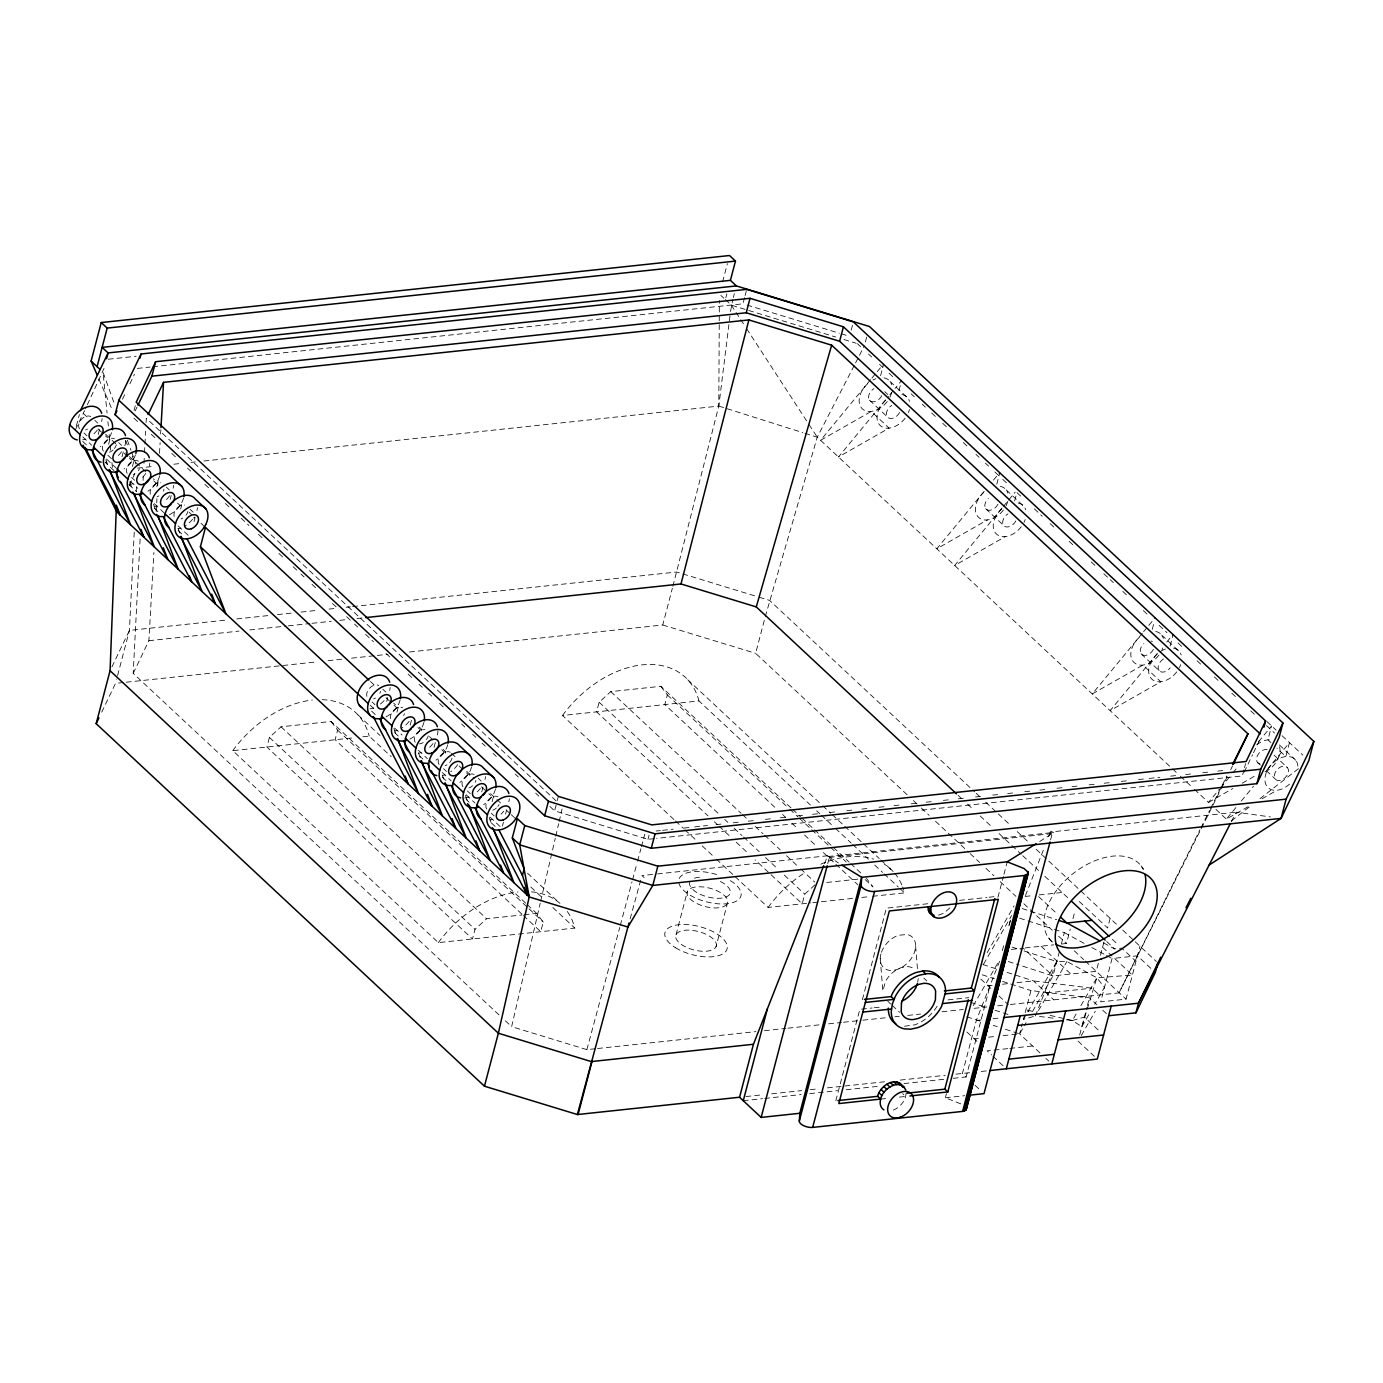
<?xml version="1.0" encoding="UTF-8"?>
<svg xmlns="http://www.w3.org/2000/svg" width="1383" height="1383" viewBox="0 0 1383 1383"><rect width="100%" height="100%" fill="white"/><g stroke="black" fill="none" stroke-linecap="round" stroke-linejoin="round"><path stroke-width="0.75" stroke-dasharray="5 3.75" d="M672.881 586.288L718.797 406.083L719.367 300.509M134.237 532.161L129.432 630.389L116.604 679.278M136.225 491.605L136.537 485.191M499.004 1014.897L133.2 673.383L140.132 538.333M143.106 480.454L143.313 476.167M143.97 463.305L144.42 454.73M144.523 452.587L144.852 446.156M144.973 444.012L145.63 431.15M146.062 422.576L146.287 418.288L556.243 801.016M133.2 673.383L148.88 640.709L153.893 552.439M156.21 511.537L156.953 498.623M157.679 485.692L158.163 477.083M159.512 453.399L160.117 442.629M160.601 434.02L160.86 429.715M203.889 461.023L718.797 406.083L730.276 313.578M730.535 311.486L732.834 299.402M906.142 1093.037L905.675 1096.425A15.351 10.494 -47 0 1 889.684 1110.998M917.759 981.705L918.243 978.628M595.451 1048.729L586.893 1049.645L511.624 1026.67L540.234 903.185M540.718 901.094L555.274 838.305M555.759 836.214L558.663 823.646M559.147 821.554L562.068 809.003M1002.347 950.64L1003.972 944.451M76.324 426.085L79.367 414.537M104.053 368.345L85.487 408.763M98.176 434.504L99.697 428.73L97.242 430.148A19.535 13.346 -47 0 1 91.174 436.025M108.6 444.237L110.121 438.463L108.462 438.636L105.488 435.852M134.03 410.492L136.191 402.246M122.015 456.753L123.536 450.979L127.997 455.145M132.44 466.486L133.961 460.712L132.301 460.885L129.31 458.119M156.78 486.816L157.8 482.978L153.323 478.795M170.195 499.332L171.198 495.494M180.62 509.082L181.64 505.227L178.649 502.444M194.035 521.598L195.038 517.743L189.091 512.177M525.661 903.151L331.056 721.459L281.026 726.801L269.408 737.398L266.884 747.027L472.485 938.971L475.009 929.341L486.626 918.744L522.065 914.958M331.056 721.459L337.625 730.12L335.101 739.749L521.858 914.111M386.739 701.509L387.741 697.654L385.304 699.089A19.535 13.346 -47 0 1 377.853 705.866M396.921 712.21L398.183 707.387L393.706 703.221M410.215 725.124L411.581 719.903L409.921 720.076M421.694 730.846L422.005 729.636L417.545 725.47M434.055 747.373L435.42 742.152L433.761 742.343M445.533 753.095L445.845 751.903L442.871 749.119M469.373 775.362L469.684 774.152L468.024 774.324L465.051 771.541M481.733 791.889L483.099 786.668L480.644 788.103A19.535 13.346 -47 0 1 477.204 791.854M492.158 801.621L493.524 796.401L491.864 796.591L488.891 793.807M502.409 826.17L503.464 822.159M505.573 814.138L506.61 810.127M654.418 838.634L647.987 839.325L554.6 810.836L556.761 802.589M557.297 800.515L558.386 796.383M791.059 807.897L660.797 686.296L610.767 691.621L599.133 702.218L596.609 711.865L708.044 815.884M527.234 904.62L536.656 913.402L543.225 922.063L540.701 931.693L523.431 915.581M722.6 281.89L727.389 263.634M725.868 297.691L726.888 293.836M733.353 297.466L734.356 293.611M744.573 297.622L742.948 303.811L152.303 366.806M745.126 295.547L746.734 289.358M409.524 651.998L662.734 624.995L672.345 588.328M660.797 686.296L667.367 694.957L664.825 704.587L776.261 808.606M647.987 839.325L649.059 835.194M676.01 934.752L687.386 891.413M907.11 794.741L755.637 653.329L764.73 618.702M765.266 616.662L817.249 437.184L854.573 364.818M851.185 330.139L853.363 321.893M865.412 341.929L867.435 334.219M716.066 946.646A20.935 9.474 14.7 0 0 689.339 930.137A20.935 9.474 14.7 0 0 682.701 945.315A20.935 9.474 14.7 0 0 716.066 946.646L727.423 903.306A20.935 9.474 14.7 0 0 700.697 886.797A20.935 9.474 14.7 0 0 694.076 901.975A20.935 9.474 14.7 0 0 727.423 903.306M880.591 375.727L883.72 363.815L877.168 371.75M898.985 390.438L901.595 380.498L895.043 388.433M814.898 884.895L804.733 894.179L802.209 903.808L755.118 859.846M827.726 863.632L829.368 857.391L827.622 855.766L654.729 874.212M996.797 484.223L999.926 472.294L993.374 480.229M835.833 1100.782L859.846 1009.296L872.172 1007.982M862.37 999.667L886.365 908.182L928.2 903.704M1014.673 500.905L1016.764 492.97M960.753 1103.859L945.35 1097.756L946.439 1093.59M997.938 897.308L1003.418 876.442M1003.954 874.35L1007.239 861.816M999.598 961.271L976.294 1020.498L962.412 1073.467L966.129 1076.942L990.211 985.145M1008.829 925.884L1010.454 919.695M1009.279 924.899L1011.474 916.549M1050.579 839.861L1052.221 833.621L1050.475 831.996L1047.346 839.948M1039.981 1052.878L1019.617 1033.879L1022.314 1023.558M1033.395 1016.522L1023.403 1019.427L1030.975 990.539L1089.424 997.8L1096.823 1004.698M1032.531 1011.457L1052.982 975.949L1059.292 951.867M1061.314 944.174L1064.34 932.609L1054.192 929.341M1062.23 943.967L1066.466 943.517L1070.252 929.065M1072.949 918.761L1075.127 910.498M1152.264 629.369L1154.356 621.416M1170.139 646.051L1173.268 634.14L1165.42 643.665M1098.361 963.311L1096.252 971.333L1052.982 975.949L1016.419 964.141M1100.47 955.29L1104.083 941.477M1110.151 918.364L1107.627 927.993L1077.824 900.177M1079.691 1034.933L1086.9 1007.429M1087.401 1005.493L1089.424 997.8M1150.829 968.342L1137.414 955.809L1112.053 958.523L1100.678 1001.862L1126.056 999.148L1139.955 946.179M1243.974 769.743L1242.349 775.932L656.562 838.409M1244.51 767.669L1245.599 763.554M586.893 1049.645L619.74 927.44M620.293 925.365L631.996 881.87M632.55 879.813L636.993 863.234M637.563 861.16L640.899 848.747M641.453 846.673L644.789 834.243M630.147 918.831L640.813 879.692M1050.164 1015.399L1072.395 1020.533L1081.852 1026.687L1096.857 977.781L1132.366 975.084L1113.557 957.503M1035.383 1015.952L1056.768 961.513L1066.915 961.513L1096.857 977.781L1104.464 987.41L1094.766 1004.248M824.493 863.718L827.622 855.766L838.357 862.94M1025.425 895.648L1044.217 847.9M129.31 485.243L134.687 473.816M75.322 429.94L84.553 410.699M122.465 399.255L125.248 393.481M129.864 383.834L134.497 374.205M135.188 410.907L137.038 407.034M111.919 666.883L129.432 630.389L225.999 620.085M101.702 712.159L115.532 683.358L124.124 682.441M1010.368 1004.473L1119.02 992.873L1199.96 829.731M1230.68 769.726L1232.495 765.957M1244.199 772.06L1252.549 754.703M1253.465 752.767L1260.881 737.329M1200.911 827.812L1209.555 810.542M1210.505 808.623L1226.825 776.001M1119.02 992.873L1220.1 790.886M1221.051 788.967L1227.793 775.5M1231.337 821.623L1236.177 812.184L1270.389 816.938M855.558 362.916L858.497 357.194M859.483 355.293L864.392 345.767M1066.224 1019.772L1072.395 1020.533L1076.648 1013.099M1080.901 1005.666L1096.857 977.781M987.168 952.645L1014.067 905.934M983.555 964.158L1011.543 915.563M973.269 1005.614L999.114 960.77M1023.403 1019.427L1056.768 961.513L1020.205 949.706M1003.073 1035.642L1019.617 1033.879L1026.065 1022.659M1081.852 1026.687L1090.461 1011.716M1081.299 1035.521L1095.284 1011.215M1038.529 1010.506L1066.915 961.513M145.699 473.418L144.921 474.663A19.535 13.346 -47 0 1 141.481 478.432M169.539 495.667L168.761 496.912A19.535 13.346 -47 0 1 165.303 500.681M457.6 764.592L456.805 765.854A19.535 13.346 -47 0 1 450.737 771.731M870.616 379.668L820.586 440.295L871.221 411.425L889.096 428.108L838.461 456.995L888.491 396.368M871.93 378.095L875.854 373.324M889.805 394.777L893.729 390.023M984.212 491.345L936.792 548.792L987.427 519.904M1002.087 508.028L954.668 565.491L1005.303 536.604M1003.401 506.437L1007.325 501.683M1008.639 500.093L1015.174 492.158M1142.306 633.31L1092.259 693.938L1142.911 665.05L1160.786 681.75L1110.134 710.637L1157.554 653.174M1143.603 631.72L1147.544 626.966M1148.841 625.375L1155.393 617.44M1194.428 789.313L1208.465 802.434L1219.339 789.261M1220.705 787.619L1231.579 774.445M1232.927 772.786L1238.373 766.199M1258.513 741.807L1271.599 725.937L1267.952 739.836L1270.925 742.619M1235.866 807.603L1226.341 819.116L1250.733 805.217M1241.294 801.016L1253.534 786.184M1267.122 769.726L1289.475 742.636L1285.827 756.536L1276.889 748.186M949.81 907.836L943.949 913.178L937.242 915.615M1231.371 820.932L1251.563 805.2M1259.982 798.648L1298.706 768.516M1039.636 841.521L1054.174 832.393L1050.475 831.996L1236.177 812.184M1208.465 802.434L1232.858 788.517M1242.228 783.176L1257.233 774.618M1261.987 798.804L1276.993 790.246M1072.395 1020.533L1084.376 1017.058L1100.643 1032.237M108.272 359.234L136.156 356.261M137.28 368.414L150.159 367.048M137.384 468.111L154.55 466.278M173.86 464.221L182.435 463.305M191.027 462.389L195.314 461.939M157.8 482.978L156.141 483.151L153.15 480.368M181.64 505.227L179.98 505.4L176.989 502.617M193.378 517.916L195.038 517.743M236.718 618.944L268.907 615.504M277.499 614.605L292.522 612.997M301.096 612.081L318.263 610.249M328.998 609.108L337.573 608.192M346.165 607.275L350.452 606.809M352.596 606.584L676.615 572.026L680.747 573.288M148.88 640.709L239 631.097M249.735 629.957L286.212 626.067M288.356 625.842L309.809 623.543M311.953 623.318L331.263 621.261M339.855 620.345L348.43 619.428M357.004 618.512L363.452 617.821M126.268 682.217L317.243 661.835M327.978 660.694L343.001 659.086M351.576 658.17L375.191 655.663M377.334 655.438L388.053 654.28M398.183 707.387L396.506 707.56L393.533 704.777M422.005 729.636L420.346 729.826L417.372 727.043M567.307 911.483A94.891 64.828 -47 0 1 574.809 928.062L438.359 942.618L232.776 750.675L352.164 737.934M362.813 736.793L369.209 736.119L391.182 756.622M673.936 819.531L562.501 715.495L698.951 700.939L810.369 804.975M445.845 751.903L444.185 752.075L441.212 749.292M656.078 831.027L660.365 830.561M662.509 830.336L673.227 829.195M683.945 828.054L692.52 827.138M694.664 826.913L707.526 825.53M716.1 824.631L724.675 823.715M733.249 822.799L739.68 822.107M748.272 821.191L756.847 820.275M765.421 819.358L771.852 818.684M780.427 817.768L789.001 816.852M797.576 815.935L804.007 815.244M812.582 814.328L821.156 813.411M829.748 812.495L838.323 811.579M846.897 810.68L853.328 809.989M861.903 809.072L870.477 808.156M879.052 807.24L885.483 806.548M894.058 805.632L902.632 804.733M911.207 803.817L917.655 803.125M926.23 802.209L934.804 801.293M943.379 800.377L949.81 799.685M958.384 798.786L966.959 797.87M975.534 796.954L981.965 796.262M992.683 795.121L999.114 794.43M1007.706 793.514L1016.28 792.597M1024.855 791.681L1031.286 791.007M1039.86 790.091L1048.435 789.174M1057.01 788.258L1063.441 787.567M1072.015 786.65L1080.59 785.734M1089.164 784.835L1095.613 784.144M1104.187 783.227L1112.762 782.311M1121.336 781.395L1129.911 780.479M1138.486 779.563L1147.06 778.646M1149.204 778.422L1159.922 777.281M1170.64 776.14L1177.071 775.448M1185.663 774.532L1194.238 773.616M1202.812 772.699L1209.243 772.025M1217.818 771.109L1226.393 770.193M652.603 874.436L641.919 875.577L646.587 879.795M827.968 856.526L1054.174 832.393M829.368 857.391L1052.221 833.621M524.14 914.733L536.656 913.402M826.775 882.458L858.048 879.121M735.134 876.666L768.101 907.438L810.732 902.892M812.876 902.667L819.272 901.975M821.398 901.751L853.38 898.345M861.903 897.429L870.426 896.53M872.569 896.288L904.534 892.882A94.891 64.828 -47 0 0 902.65 886.918M959.543 900.368L986.926 897.446M989.035 897.221L995.362 896.547M1025.149 896.443L1033.101 895.596M1039.169 894.939L1062.161 892.484M1011.25 949.412L1023.178 948.133L1052.982 975.949M1025.166 947.925L1053.777 944.866M1103.565 942.912L1114.577 948.894L1121.751 948.133L1134.7 960.217M988.032 985.768L992.164 985.318M1002.502 984.212L1008.708 983.555M1016.972 982.673L1033.516 980.91L1091.948 988.171L1099.26 994.982M874.229 1007.758L882.44 1006.876M948.046 999.874L968.843 997.662M1046.482 993.011L1091.948 988.171M597.594 1048.504L755.879 1031.614M764.436 1030.698L785.838 1028.416M787.964 1028.191L820.05 1024.768M828.607 1023.852L841.452 1022.486M843.595 1022.262L860.71 1020.429M862.836 1020.205L886.365 1017.698M894.922 1016.782L899.209 1016.332M907.767 1015.416L920.594 1014.05M941.996 1011.768L963.381 1009.486M974.081 1008.345L986.909 1006.962M997.61 1005.821L1004.023 1005.147M976.294 1020.498L984.661 1019.599M993.029 1018.718L1001.396 1017.819M974.133 1038.737L978.265 1038.287M988.603 1037.181L994.809 1036.524M1007.775 1048.625L987.099 1050.838L991.542 1054.97M1009.832 1048.4L1032.582 1045.98M745.973 1096.546L763.122 1094.731M771.697 1093.815L801.691 1090.617M810.265 1089.7L818.84 1088.784M827.414 1087.868L885.258 1081.696M900.264 1080.088L945.263 1075.3M955.981 1074.159L970.762 1072.568M981.221 1071.462L987.497 1070.788M743.276 1100.712L762.569 1098.655M764.695 1098.43L801.137 1094.541M809.695 1093.625L837.562 1090.651M846.137 1089.735L880.418 1086.087M903.981 1083.563L944.693 1079.224M953.267 1078.308L966.129 1076.942M880.66 1099.087L888.992 1098.206M899.417 1097.099L905.675 1096.425L902.684 1093.642M945.35 1097.756L964.677 1095.699M904.517 1026.238L914.751 1024.855A32.103 21.921 -47 0 0 938.59 1003.609M1039.497 1016.453L1053.881 1018.251M1031.995 1011.198L1025.927 1009.797L1029.073 1011.855M747.045 305.055L839.325 333.217M841.365 333.839L849.577 336.346M725.366 299.61L731.33 305.176L835.73 337.037M843.924 339.526L856.215 343.278M682.822 573.91L757.141 596.592M759.215 597.214L769.536 600.378L974.652 791.854M662.734 624.995L755.637 653.329M718.797 406.083L802.883 432.654M804.941 433.294L817.249 437.184L1171.003 767.461M1022.193 908.562L1028.295 910.533M1030.318 911.19L1056.716 919.712M1019.669 918.191L1052.169 928.685M1012.097 947.078L1018.182 949.049M1008.311 961.513L1014.396 963.484M982.743 964.521L996.953 969.103M1007.101 972.387L1033.516 980.91L1053.777 999.84M982.241 974.808L994.429 978.732M1002.554 981.36L1008.639 983.33M1010.679 983.987L1030.975 990.539M970.607 1002.381L986.84 1007.637M994.965 1010.247L1009.192 1014.845M966.821 1016.816L981.031 1021.415M993.219 1025.356L997.281 1026.653M1005.406 1029.28L1019.617 1033.879M1064.34 932.609L1084.531 943.569M1091.861 947.562L1104.706 954.529M1106.538 955.532L1112.053 958.523M1266.914 721.563L1276.077 730.103M1282.024 735.67L1302.855 755.118M857.46 343.71L860.624 346.666M868.524 354.031L871.688 356.987M879.571 364.351L882.734 367.308M889.044 373.203L893.798 377.628M911.172 393.844L914.319 396.8M922.219 404.164L925.383 407.121M931.693 413.016L936.429 417.441M942.757 423.336L947.493 427.762M963.277 442.508L968.014 446.916M975.914 454.298L979.078 457.254M985.388 463.149L988.551 466.088M994.878 471.983L1001.188 477.896M1002.761 479.365L1007.498 483.791M1016.989 492.642L1021.726 497.05M1034.363 508.858L1042.246 516.222M1050.146 523.604L1054.883 528.029M1069.094 541.289L1075.421 547.184M1091.204 561.93L1095.958 566.356M1103.841 573.738L1113.315 582.571M1122.806 591.423L1129.116 597.318M1143.326 610.595L1149.653 616.49M1159.127 625.341L1167.027 632.705M1178.074 643.026L1182.811 647.451M1197.021 660.728L1203.348 666.623M1214.395 676.944L1220.722 682.839M1231.769 693.16L1236.506 697.585M1250.733 710.862L1255.47 715.288M1266.517 725.608L1274.417 732.973M890.03 381.449L907.905 398.131M1006.236 489.945L1024.111 506.627M1161.703 635.091L1179.578 651.773M1279.396 744.97L1295.785 760.27M884.792 391.735L887.765 394.501M1274.158 755.239L1287.573 767.772A8.367 5.722 -47 0 1 1281.35 780.168A8.367 5.722 -47 0 1 1275.316 772.215A8.367 5.722 -47 0 1 1287.573 767.772M869.475 400.188L887.367 416.871M985.681 508.685L1003.574 525.367M1141.165 653.831L1159.04 670.513A8.367 5.722 -47 0 0 1170.156 667.868M1257.372 762.31L1260.345 765.093M1266.309 770.659L1275.247 779.009M720.889 295.443L723.879 298.227M1172.577 768.913L1178.817 774.739M1180.373 776.209L1192.855 787.861M1215.916 809.383L1228.571 821.191M976.225 793.341L979.371 796.28M985.681 802.175L996.728 812.478M998.319 813.947L1010.938 825.737M1017.248 831.632L1028.295 841.936M1036.178 849.3L1047.225 859.621M1048.798 861.09L1116.427 924.224M1122.702 930.085L1133.68 940.336M1135.236 941.788L1156.344 961.479M958.108 795.346L961.254 798.285M967.564 804.163L973.874 810.058M980.167 815.953L992.787 827.726M999.096 833.603L1021.173 854.227M1022.746 855.697L1038.512 870.408M1044.822 876.303L1068.437 898.345M1112.347 939.351L1118.622 945.194M1106.728 941.581L1114.577 948.894M1102.579 947.251L1111.984 956.051M1038.65 896.633L1057.459 914.198M913.42 800.636L919.73 806.531M921.303 808L929.186 815.365M935.513 821.26L968.636 852.187M970.209 853.657L979.683 862.508M985.993 868.386L993.876 875.75M1000.186 881.645L1015.969 896.374M1023.852 903.739L1052.256 930.258M1058.565 936.153L1066.466 943.517M1074.297 950.83L1083.719 959.629M1085.275 961.081L1126.056 999.148M1041.088 946.231L1070.874 974.047M1102.735 1010.212L1108.647 1015.744M1078.066 1041.122L1094.333 1056.318M687.766 679.779L821.174 804.336M822.747 805.788L830.578 813.118M832.151 814.587L843.146 824.838M844.719 826.308L861.972 842.42M863.545 843.889L879.242 858.549M880.815 860.001L893.366 871.739A94.891 64.828 -47 0 0 884.411 864.254M816.644 810.836L819.791 813.757M821.364 815.227L833.914 826.948M835.488 828.417L851.185 843.06M852.741 844.529L868.438 859.189M874.713 865.049L882.561 872.379M884.135 873.831L898.259 887.022M899.832 888.491L904.534 892.882M980.824 979.043L992.7 990.124M998.941 995.95L1008.293 1004.68M792.615 809.366L800.463 816.696M802.036 818.166L813.031 828.417M814.587 829.886L831.857 845.998M833.43 847.468L849.127 862.11M850.683 863.58L863.251 875.301M667.367 694.957L788.206 807.776M789.779 809.228L797.628 816.558M799.184 818.027L810.179 828.279M811.752 829.748L829.005 845.86M830.578 847.33L846.275 861.989M865.101 879.571L872.95 886.901L866.38 878.24M1045.894 1058.41L1048.85 1061.176M782.536 814.466L785.682 817.405M791.958 823.265L798.233 829.126M804.508 834.986L817.076 846.707M823.352 852.568L834.329 862.819M835.902 864.289L857.875 884.809M923.809 978.092L926.783 980.858M610.767 691.621L741.029 813.239M742.602 814.708L748.877 820.568M755.153 826.429L763.001 833.759M764.574 835.211L780.254 849.871M786.547 855.731L799.097 867.452M800.671 868.922L814.794 882.112M966.924 1032.012L978.455 1042.765M993.011 1056.353L1003.366 1066.016M599.133 702.218L718.417 813.584M724.692 819.445L727.838 822.366M734.114 828.227L741.962 835.557M743.535 837.026L759.215 851.686M765.508 857.546L778.059 869.267M784.334 875.128L804.733 894.179M714.319 821.744L717.466 824.683M719.022 826.135L730.017 836.404M736.292 842.264L748.843 853.985M887.713 1001.188L890.687 1003.972M892.191 1005.355L899.641 1012.321M975.067 1085.292L981.031 1090.859M675.509 820.983L683.34 828.313M684.913 829.783L695.908 840.034M702.184 845.895L714.734 857.616M716.308 859.085L733.578 875.197M133.978 418.15L138.715 422.576M151.317 434.331L157.61 440.226M171.786 453.451L176.523 457.859M187.552 468.163L190.698 471.102M204.874 484.344L211.167 490.222M225.36 503.464L230.079 507.872M241.109 518.158L248.975 525.523M258.431 534.339L264.741 540.234M278.917 553.459L285.209 559.354M293.092 566.702L299.385 572.579M300.975 574.049L304.122 576.988M311.988 584.352L316.724 588.76M332.473 603.472L338.783 609.35M346.649 616.697L352.959 622.592M354.532 624.061L357.678 627M365.561 634.348L373.427 641.712M386.03 653.467L390.767 657.876M408.089 674.057L412.808 678.465M419.118 684.36L422.264 687.299M428.574 693.177L431.721 696.116M439.587 703.48L444.323 707.889M461.645 724.07L464.792 727.009M472.675 734.356L475.821 737.295M482.131 743.19L485.277 746.129M493.161 753.476L496.307 756.415M515.202 774.065L518.366 777.004M535.688 793.185L538.834 796.124M549.864 806.427L554.6 810.836M94.822 420.363L97.795 423.146M118.644 442.612L121.635 445.395M166.323 487.127L169.296 489.91M190.162 509.376L193.136 512.159M382.866 689.287L385.84 692.07M451.394 753.268L457.358 758.835M478.224 778.301L481.198 781.084M83.343 413.465L87.803 417.614M105.661 434.297L117.572 445.412M129.483 456.546L145.872 471.845M201.002 523.31L205.479 527.476M370.471 681.508L375.173 685.916M429.456 736.603L433.934 740.769M466.711 771.368L474.162 778.318M490.55 793.617L500.974 803.367M98.037 428.903L103.984 434.469M127.824 456.718L121.877 451.152L121.082 452.414A19.535 13.346 -47 0 1 117.641 456.165M386.082 697.827L392.046 703.394M459.087 765.975L463.564 770.158M481.44 786.841L487.386 792.407M509.739 813.273L505.279 809.107L504.484 810.352A19.535 13.346 -47 0 1 501.044 814.12M511.226 814.656L515.703 818.84M83.983 433L86.956 435.783M107.805 455.249L113.769 460.816M131.644 477.498L134.635 480.281M372.027 701.924L375.018 704.708M443.545 768.689L446.519 771.472M467.385 790.938L470.358 793.721M491.224 813.187L494.198 815.97M82.755 436.89L91.676 445.205M106.56 459.104L118.471 470.237M130.4 481.37L137.851 488.32M154.239 503.619L166.15 514.753M178.079 525.868L189.99 537.002M370.125 705.174L374.845 709.583M394.622 728.046L402.055 734.995M418.444 750.295L427.382 758.645M442.283 772.544L451.221 780.894M466.123 794.81L475.061 803.143M489.962 817.059L501.873 828.175M82.738 441.436L87.215 445.62M114.028 470.652L105.091 462.302A19.535 13.346 -47 0 0 109.361 461.3M128.93 484.569L136.381 491.518M154.256 508.201L160.203 513.767M178.096 530.467L184.043 536.016M375.26 714.544L369.296 708.978A19.535 13.346 -47 0 0 373.566 707.958M394.622 732.627L399.099 736.793M419.965 756.276L422.939 759.06M442.301 777.125L446.778 781.309M466.14 799.391L469.114 802.175M491.466 823.041L497.431 828.59M358.041 714.959L380.014 735.479M527.528 873.209L558.922 902.511M530.865 887.039L541.842 897.29M552.837 907.542L574.809 928.062M337.625 730.12L527.528 907.421M529.101 908.873L543.225 922.063M281.026 726.801L486.626 918.744M269.408 737.398L475.009 929.341M505.314 1020.792L511.624 1026.67M1141.148 865.983L1143.706 869.233M1048.625 937.916L1052.342 942.653M731.33 305.176L734.857 310.605M736.033 312.402L739.559 317.831M740.735 319.646L745.454 326.872M746.63 328.687L807.828 422.714M809.003 424.529L817.249 437.184M98.833 378.907L112.542 410.63M125.386 440.364L128.809 448.282M132.249 456.217L135.672 464.152M489.219 817.63L492.227 825.53M465.38 795.381L467.627 801.293M442.301 775.102L443.787 779.044M418.461 752.853L420.709 758.766M393.878 728.616L396.126 734.529M178.079 528.427L180.326 534.339M153.496 504.207L156.486 512.09M129.656 481.941L132.647 489.841M105.817 459.692L108.808 467.575M113.769 402.159L103.034 372.2L107.061 413.033M127.374 440.14L130.936 450.132M131.662 452.12L135.949 464.118M107.909 421.625L108.323 425.929M109.171 434.521L110.018 443.13M110.225 445.274L111.072 453.866M111.919 462.475L112.766 471.067M915.615 946.197L917.586 970.52M880.228 958.488L882.855 990.92L885.448 981.55A20.935 14.297 -47 0 1 901.007 967.702L905.571 966.682A20.935 14.297 -47 0 1 913.385 968.342M880.954 953.872A20.935 14.297 -47 0 0 892.899 970.434L897.463 969.414A20.935 14.297 -47 0 0 914.906 950.83A20.935 14.297 -47 0 0 907.162 934.493L898.38 935.271A20.935 14.297 -47 0 0 881.455 952.282M720.37 881.524A20.935 9.474 14.7 0 1 728.53 895.544A20.935 9.474 14.7 0 1 703.809 895.752A20.935 9.474 14.7 0 1 689.91 881.784M694.508 878.205A20.935 9.474 14.7 0 1 701.579 877.15M730.362 880.66A32.103 14.522 14.7 0 1 723.966 903.946A32.103 14.522 14.7 0 1 678.742 882.406M679.226 878.62A32.103 14.522 14.7 0 1 719.765 875.595M438.359 942.618A94.891 64.828 -47 0 1 517.951 892M531.47 891.845A94.891 64.828 -47 0 1 560.876 904.154M894.645 873.192A94.891 64.828 -47 0 1 901.889 885.016M768.101 907.438A94.891 64.828 -47 0 1 804.854 872.742M820.845 864.185A94.891 64.828 -47 0 1 873.572 859.171M322.118 699.677A94.891 64.828 -47 0 1 369.209 736.119M232.776 750.675A94.891 64.828 -47 0 1 312.368 700.057M562.501 715.495A94.891 64.828 -47 0 1 642.092 664.877A94.891 64.828 -47 0 1 698.951 700.939M197.458 507.613A19.535 13.346 -47 0 1 196.939 510.517M192.6 519.178A19.535 13.346 -47 0 1 185.149 525.955M180.862 528.064A19.535 13.346 -47 0 1 177.992 528.859M187.846 511.485A8.367 5.722 -47 0 1 185.979 515.202M182.781 518.106A8.367 5.722 -47 0 1 180.948 519.005M174.172 516.464A8.367 5.722 -47 0 1 176.765 508.391A8.367 5.722 -47 0 1 184.613 505.054M173.618 485.364A19.535 13.346 -47 0 1 173.1 488.268M157.04 505.798A19.535 13.346 -47 0 1 154.153 506.61M164.007 489.236A8.367 5.722 -47 0 1 163.28 491.138M158.959 495.857A8.367 5.722 -47 0 1 157.109 496.756M150.332 494.198A8.367 5.722 -47 0 1 152.925 486.142A8.367 5.722 -47 0 1 160.774 482.805M149.796 463.115A19.535 13.346 -47 0 1 149.26 466.019M133.2 483.549A19.535 13.346 -47 0 1 130.33 484.344M139.441 468.872A8.367 5.722 -47 0 1 138.3 470.687M135.119 473.608A8.367 5.722 -47 0 1 133.287 474.49M127.184 473.332A8.367 5.722 -47 0 1 129.086 463.893A8.367 5.722 -47 0 1 138.404 461.092M125.957 440.849A19.535 13.346 -47 0 1 124.418 446.709M116.328 444.721A8.367 5.722 -47 0 1 114.461 448.438M112.991 450.045A8.367 5.722 -47 0 1 109.447 452.241M103.345 451.083A8.367 5.722 -47 0 1 105.246 441.626A8.367 5.722 -47 0 1 114.564 438.843M102.117 418.6A19.535 13.346 -47 0 1 101.581 421.504M85.521 439.033A19.535 13.346 -47 0 1 82.652 439.846M87.44 429.093A8.367 5.722 -47 0 1 85.608 429.992M79.505 428.816A8.367 5.722 -47 0 1 81.407 419.377A8.367 5.722 -47 0 1 90.725 416.577M183.524 498.001A19.535 13.346 -47 0 1 181.847 502.427L179.185 506.662A19.535 13.346 -47 0 1 168.899 514.96M159.685 475.752A19.535 13.346 -47 0 1 158.008 480.16L155.345 484.396A19.535 13.346 -47 0 1 147.912 491.19M135.413 454.972A19.535 13.346 -47 0 1 134.168 457.911L131.506 462.147A19.535 13.346 -47 0 1 124.072 468.941M111.574 432.706A19.535 13.346 -47 0 1 110.329 435.662L107.667 439.898A19.535 13.346 -47 0 1 100.233 446.674M390.162 687.524A19.535 13.346 -47 0 1 389.643 690.428M380.55 691.396A8.367 5.722 -47 0 1 379.824 693.298M375.502 698.017A8.367 5.722 -47 0 1 373.652 698.916M366.875 696.375A8.367 5.722 -47 0 1 370.246 687.541A8.367 5.722 -47 0 1 378.769 685.501M509.359 798.804A19.535 13.346 -47 0 1 508.823 801.708M492.763 819.237A19.535 13.346 -47 0 1 489.893 820.033M499.004 804.56A8.367 5.722 -47 0 1 497.863 806.375M496.393 807.983A8.367 5.722 -47 0 1 492.849 810.179M486.747 809.02A8.367 5.722 -47 0 1 488.648 799.581A8.367 5.722 -47 0 1 497.966 796.781M485.519 776.537A19.535 13.346 -47 0 1 484.984 779.442M468.923 796.988A19.535 13.346 -47 0 1 464.653 797.991M475.89 780.41A8.367 5.722 -47 0 1 475.164 782.311M472.554 785.734A8.367 5.722 -47 0 1 469.01 787.93M462.907 786.771A8.367 5.722 -47 0 1 464.809 777.332A8.367 5.722 -47 0 1 474.127 774.532M445.084 774.722A19.535 13.346 -47 0 1 442.214 775.535M452.051 758.161A8.367 5.722 -47 0 1 448.714 763.485M447.003 764.782A8.367 5.722 -47 0 1 445.17 765.681M439.068 764.505A8.367 5.722 -47 0 1 440.97 755.066A8.367 5.722 -47 0 1 450.288 752.266M437.927 730.639A19.535 13.346 -47 0 1 437.322 734.943M432.965 743.587A19.535 13.346 -47 0 1 426.898 749.465M421.245 752.473A19.535 13.346 -47 0 1 418.375 753.268M428.229 735.912A8.367 5.722 -47 0 1 426.362 739.611M423.163 742.533A8.367 5.722 -47 0 1 419.498 743.864M415.228 742.256A8.367 5.722 -47 0 1 416.439 733.647A8.367 5.722 -47 0 1 424.996 729.463M409.143 721.338A19.535 13.346 -47 0 1 401.692 728.132M397.405 730.224A19.535 13.346 -47 0 1 394.535 731.019M404.389 713.645A8.367 5.722 -47 0 1 403.663 715.547M390.697 718.624A8.367 5.722 -47 0 1 394.086 709.79A8.367 5.722 -47 0 1 402.609 707.768M495.425 789.174A19.535 13.346 -47 0 1 493.731 793.6L491.069 797.835A19.535 13.346 -47 0 1 483.635 804.629M471.586 766.925A19.535 13.346 -47 0 1 469.892 771.351L467.247 775.586A19.535 13.346 -47 0 1 459.796 782.38M447.746 744.676A19.535 13.346 -47 0 1 446.052 749.085L443.407 753.32A19.535 13.346 -47 0 1 435.956 760.114M423.907 722.427A19.535 13.346 -47 0 1 422.23 726.836L419.568 731.071A19.535 13.346 -47 0 1 409.282 739.369M400.067 700.161A19.535 13.346 -47 0 1 398.39 704.587L395.728 708.822A19.535 13.346 -47 0 1 384.007 717.708M1052.515 941.979A58.605 35.751 -38.7 0 1 1072.395 874.142A58.605 35.751 -38.7 0 1 1143.119 869.181M1153.422 649.37A8.367 5.722 -47 0 1 1142.272 654.816A8.367 5.722 -47 0 1 1143.845 643.614M1150.915 641.038A8.367 5.722 -47 0 1 1152.385 641.591M1155.721 631.495A19.535 13.346 -47 0 1 1163.328 638.306M1162.792 647.97A19.535 13.346 -47 0 1 1161.564 650.926M1158.902 655.162A19.535 13.346 -47 0 1 1134.129 662.613A19.535 13.346 -47 0 1 1139.194 637.494M1259.93 763.865A8.367 5.722 -47 0 1 1257.441 755.533A8.367 5.722 -47 0 1 1267.122 749.534M1279.534 746.803A19.535 13.346 -47 0 1 1264.823 771.956M1256.68 744.884A19.535 13.346 -47 0 1 1271.928 739.974M1289.544 784.109A19.535 13.346 -47 0 1 1265.843 784.438A19.535 13.346 -47 0 1 1278.687 758.835A19.535 13.346 -47 0 1 1297.928 767.392M1173.597 648.178A19.535 13.346 -47 0 1 1181.203 655.006M1180.684 664.67A19.535 13.346 -47 0 1 1179.44 667.609M1176.777 671.844A19.535 13.346 -47 0 1 1150.829 678.016A19.535 13.346 -47 0 1 1161.08 651.151M1162.481 650.338A19.535 13.346 -47 0 1 1165.35 649.059M1159.04 670.513A8.367 5.722 -47 0 1 1163.431 659M881.749 395.728A8.367 5.722 -47 0 1 869.993 400.742A8.367 5.722 -47 0 1 873.883 388.675M884.031 377.853A19.535 13.346 -47 0 1 891.637 384.664M891.568 392.876A19.535 13.346 -47 0 1 889.874 397.284M887.229 401.519A19.535 13.346 -47 0 1 862.456 408.97A19.535 13.346 -47 0 1 867.521 383.852M872.915 380.014A19.535 13.346 -47 0 1 875.802 378.735M997.956 504.225A8.367 5.722 -47 0 1 986.805 509.67A8.367 5.722 -47 0 1 988.378 498.468M1000.237 486.332A19.535 13.346 -47 0 1 1007.844 493.161M1007.775 501.355A19.535 13.346 -47 0 1 1006.081 505.78M1003.436 510.016A19.535 13.346 -47 0 1 978.663 517.467A19.535 13.346 -47 0 1 983.728 492.348M1018.13 503.032A19.535 13.346 -47 0 1 1025.719 509.843M1025.201 519.524A19.535 13.346 -47 0 1 1023.956 522.463M1021.311 526.698A19.535 13.346 -47 0 1 996.538 534.149A19.535 13.346 -47 0 1 1001.603 509.03M1015.831 520.907A8.367 5.722 -47 0 1 1004.075 525.92A8.367 5.722 -47 0 1 1007.965 513.854M901.923 394.535A19.535 13.346 -47 0 1 909.513 401.364M909.444 409.558A19.535 13.346 -47 0 1 908.424 412.514M905.104 418.219A19.535 13.346 -47 0 1 880.331 425.653A19.535 13.346 -47 0 1 885.397 400.534M899.624 412.428A8.367 5.722 -47 0 1 887.869 417.424A8.367 5.722 -47 0 1 891.758 405.357M675.596 947.77A32.103 14.522 14.7 0 0 726.749 949.81A32.103 14.522 14.7 0 0 685.761 924.501A32.103 14.522 14.7 0 0 675.596 947.77"/><path stroke-width="1.5" d="M1036.023 843.768L1007.239 861.816L861.713 877.341L799.806 1113.28L761.151 1117.412L739.559 1097.238L577.385 1114.542L484.465 1086.191L96.17 723.672L110.07 670.72L116.345 507.613M160.981 427.572L163.54 382.348L748.877 319.922L831.667 345.18L1247.933 733.803L1233.411 764.056M1007.239 861.816L1024.077 868.524L1028.243 872.396L966.147 1109.771L962.603 1111.413L812.668 1127.404A8.868 4.011 14.7 0 1 803.713 1125.71A8.868 4.011 14.7 0 1 799.305 1121.077L799.806 1113.28M799.305 1121.077L861.194 885.155L861.713 877.341L841.936 865.153M930.707 909.876L931.191 906.487A15.351 10.494 -47 0 1 947.165 891.914A15.351 10.494 -47 0 1 956.206 903.825C955.013 915.511 932.54 926.126 930.707 909.876L927.734 907.092L929.411 912.676L934.424 917.292M515.703 818.84L517.363 818.667L524.762 825.565L519.714 844.84L529.205 896.962L498.364 1033.222L484.465 1086.191M365.596 617.596L681.006 583.954L748.877 319.922M97.121 374.949L91.122 361.067L101.236 322.55L729.515 255.527L735.479 261.093L730.414 280.351L736.378 285.918L869.458 326.509L1313.85 741.409L1308.802 760.667L1281.073 818.408L1209.122 865.067M97.087 366.633L107.183 328.099L101.236 322.55M106.577 358.716L108.099 352.924L102.135 347.375L730.414 280.351M115.066 414.693L118.852 400.24L141.066 353.979L746.734 289.358L853.363 321.893L1282.94 722.946L1279.154 737.398L1256.94 783.677L651.272 848.28L544.643 815.745L115.066 414.693L116.915 410.837M139.977 358.093L141.066 353.979M137.972 405.115L151.871 376.159L155.657 361.706L750.035 298.313L843.423 326.803L1265.601 720.958L1263.976 727.147M187.033 538.8L225.896 613.775L200.414 546.734L205.479 527.476L203.802 527.649M1313.85 741.409L1286.121 799.149L657.841 866.173L652.793 885.431L627.899 927.059L529.205 896.962L522.446 875.37L524.122 868.991L512.315 837.925L517.363 818.667M544.643 815.745L548.446 801.31L118.852 400.24M151.871 376.159L746.232 312.765L750.035 298.313M577.385 1114.542L629.023 922.945M578.094 1114.456L591.993 1061.487M651.272 848.28L655.058 833.828L1260.726 769.225L1282.94 722.946M1260.241 733.924L839.619 341.255L843.423 326.803M739.559 1097.238L753.441 1044.269L823.715 865.706M743.276 1100.712L767.358 1008.916M761.151 1117.412L827.19 865.706M812.668 1127.404L874.575 891.465L1024.492 875.474L1027.534 874.436L1028.243 872.396M905.727 1089.977C899.659 1077.668 882.44 1088.922 880.66 1099.087L838.824 1103.565L889.355 910.948L998.336 899.33L947.822 1091.93L944.831 1089.147L968.29 999.736M945.263 993.91L974.341 990.816L971.367 988.032L994.826 898.622M962.603 1111.413L1024.492 875.474M963.813 1111.206L1025.719 875.266M964.85 1110.843L1026.739 874.903M969.31 1095.008L966.354 1108.336M970.399 1090.824L972.042 1084.566M973.148 1080.382L977.522 1063.683M978.611 1059.516L992.856 1005.216M993.962 1001.05L1001.085 973.909M1002.174 969.725L1006.547 953.025M1007.654 948.842L1021.899 894.559M1022.988 890.393L1027.915 871.601M965.628 1110.359L1027.534 874.436M966.147 1109.771L1028.295 873.14M1050.043 841.936L984.005 1093.642L968.964 1095.232M1006.323 1068.782L1020.222 1015.814M1051.806 1063.925L1065.705 1010.956M1111.171 1006.115L1097.289 1059.084L989.588 1070.563M1108.647 1015.744L1135.944 1012.84L1138.468 1003.194L1160.735 957.174M1157.83 962.879L1155.306 972.508L1135.944 1012.84M1256.94 783.677L1260.726 769.225M1286.121 799.149L1281.073 818.408L652.793 885.431L519.714 844.84L512.315 837.925M956.517 793.859L756.276 606.912L831.667 345.18M837.925 1100.557L877.669 1096.321C879.467 1086.139 896.685 1074.885 902.753 1087.211M864.427 999.442L891.171 996.59L892.294 993.755A32.103 21.921 -47 0 1 916.151 972.491L923.135 970.952A32.103 21.921 -47 0 1 939.299 977.418M915.702 987.825L917.517 983.244M80.37 410.682L108.099 352.924L736.378 285.918M155.657 361.706L136.191 402.246L558.386 796.383L651.773 824.89L1246.135 761.48L1265.601 720.958M148.102 414.502L163.54 382.348M96.17 723.672L98.936 717.915M1232.581 764.505L1247.933 733.803M1185.992 907.767L1190.849 898.259M1230.386 823.525L1138.468 1003.194L1003.488 1017.594M107.183 328.099L735.479 261.093M1091.965 920.317L1066.881 922.98L1058.756 920.369M944.364 990.92L971.367 988.032M865.343 1002.433L894.161 999.373L891.171 996.59M862.819 1012.079L891.586 1009.002M942.705 1003.557L971.817 1000.445M753.441 1044.269L591.284 1061.574L498.364 1033.222L110.07 670.72M1017.698 1025.443L1063.181 1020.602M1058.116 1039.86L1103.599 1035.003M1008.847 1059.153L1054.33 1054.295M906.902 1093.192L944.831 1089.147M909.893 1095.976L947.822 1091.93M746.232 312.765L839.619 341.255M681.006 583.954L756.276 606.912M548.446 801.31L655.058 833.828M524.762 825.565L657.841 866.173M934.113 915.511L929.411 912.676M1099.9 940.924L1066.881 922.98L1060.605 917.136M1071.566 901.284L1109.218 936.412M1084.773 921.078L1105.155 940.112M928.149 910.152L931.122 912.936M922.703 971.039L925.676 973.822M899.451 1082.837L904.465 1087.453M896.772 1081.852L899.763 1084.618M893.66 1081.731L896.633 1084.514M890.306 1082.526L893.28 1085.309M886.935 1084.186L889.926 1086.969M883.789 1086.554L886.78 1089.337M881.092 1089.51L884.065 1092.293M879 1092.847L881.974 1095.63M91.122 361.067L100.06 369.417M877.669 1096.321L880.66 1099.087A15.351 10.494 -47 0 0 883.893 1109.892M181.986 486.574L171.561 476.841A19.535 13.346 -47 0 0 147.238 481.059A19.535 13.346 -47 0 0 145.388 505.4M205.825 508.84L195.401 499.107A19.535 13.346 -47 0 0 171.077 503.308A19.535 13.346 -47 0 0 169.227 527.666M470.047 755.516L459.623 745.765A19.535 13.346 -47 0 0 433.657 751.937A19.535 13.346 -47 0 0 436.838 775.604M493.887 777.765L483.462 768.032A19.535 13.346 -47 0 0 457.496 774.186A19.535 13.346 -47 0 0 460.677 797.87M205.479 527.476L368.898 680.038M69.755 424.892L80.179 434.642M93.595 447.158L104.019 456.891M117.434 469.407L127.858 479.14M141.256 491.656L151.698 501.389M165.096 513.923L175.537 523.656M200.414 546.734L368.241 703.567M381.639 716.083L392.081 725.816M405.478 738.332L415.903 748.065M429.318 760.581L439.742 770.331M453.157 782.847L463.582 792.58M476.997 805.096L487.421 814.829M359.338 705.244L369.762 714.976M529.205 896.962L116.777 511.9L83.032 445.188M498.917 829.99L522.446 875.37M492.383 827.743L527.355 895.233L524.364 887.333M475.078 807.741L513.94 882.7L493.714 829.472M467.575 803.627L503.516 872.967L500.525 865.084M444.704 783.245L479.676 850.718L475.942 840.864M429.352 766.977L427.399 763.226A19.535 13.346 -47 0 1 415.782 748.566A19.535 13.346 -47 0 1 435.317 729.654A19.535 13.346 -47 0 1 448.075 743.207M431.289 770.729L466.278 838.202L445.291 782.985M420.864 760.978L455.837 828.469L452.103 818.598M403.577 740.977L442.439 815.953L421.452 760.736M397.025 738.729L432.015 806.203L427.52 794.378M379.737 718.711L418.6 793.686L397.613 738.47M373.185 716.48L408.175 783.954L405.167 776.07M180.482 536.569L215.471 604.043L211.72 594.189M156.642 514.32L191.632 581.794L189.385 575.881M139.355 494.301L178.217 569.277L157.99 516.032M132.803 492.054L167.792 559.527L163.298 547.703M115.515 472.035L118.437 477.671M120.373 481.422L154.377 547.011L134.151 493.783M108.98 469.805L143.953 537.278L140.962 529.395M91.676 449.786L130.538 524.762L109.568 469.546M85.141 447.556L120.114 515.029L116.362 505.175M469.131 805.234L490.118 860.451L451.238 785.475A19.535 13.346 -47 0 1 439.621 770.815A19.535 13.346 -47 0 1 459.156 751.903A19.535 13.346 -47 0 1 471.914 765.473M181.069 536.31L202.056 591.526L163.194 516.551A19.535 13.346 -47 0 1 151.577 501.891A19.535 13.346 -47 0 1 171.094 482.978A19.535 13.346 -47 0 1 183.853 496.549M874.575 891.465A8.868 4.011 14.7 0 1 865.602 889.77A8.868 4.011 14.7 0 1 861.194 885.155M915.65 987.981A20.935 14.297 -47 0 1 901.63 1001.24M895.769 1023.852A32.103 21.921 -47 0 1 888.318 1008.103M121.548 483.151A19.535 13.346 -47 0 1 125.213 456.995A19.535 13.346 -47 0 1 149.347 457.808M101.115 462.164A19.535 13.346 -47 0 1 99.576 436.544A19.535 13.346 -47 0 1 125.507 435.559M77.275 439.915A19.535 13.346 -47 0 1 75.737 414.295A19.535 13.346 -47 0 1 101.668 413.31M171.094 504.294A8.367 5.722 -47 0 1 160.549 502.859A8.367 5.722 -47 0 1 170.092 492.434A8.367 5.722 -47 0 1 172.564 502.686M142.19 493.748A19.535 13.346 -47 0 1 127.374 481.561A19.535 13.346 -47 0 1 146.321 460.902A19.535 13.346 -47 0 1 160.013 474.283M118.35 471.499A19.535 13.346 -47 0 1 103.604 458.828A19.535 13.346 -47 0 1 123.415 438.463A19.535 13.346 -47 0 1 135.862 453.486M124.902 458.171A8.367 5.722 -47 0 1 113.268 459.934A8.367 5.722 -47 0 1 120.615 448.196A8.367 5.722 -47 0 1 126.043 456.355M94.511 449.233A19.535 13.346 -47 0 1 79.713 437.063A19.535 13.346 -47 0 1 98.642 416.387A19.535 13.346 -47 0 1 112.334 429.785M361.931 707.577A19.535 13.346 -47 0 1 365.596 681.404A19.535 13.346 -47 0 1 389.712 682.234M481.128 818.84A19.535 13.346 -47 0 1 484.776 792.684A19.535 13.346 -47 0 1 508.909 793.496M409.61 752.075A19.535 13.346 -47 0 1 413.275 725.919A19.535 13.346 -47 0 1 437.391 726.732M385.771 729.826A19.535 13.346 -47 0 1 389.436 703.67A19.535 13.346 -47 0 1 413.552 704.483M477.913 807.188A19.535 13.346 -47 0 1 463.115 795A19.535 13.346 -47 0 1 482.045 774.342A19.535 13.346 -47 0 1 495.736 787.722M481.267 796.764A8.367 5.722 -47 0 1 472.537 792.234A8.367 5.722 -47 0 1 483.618 783.85A8.367 5.722 -47 0 1 482.978 795.467M406.412 740.424A19.535 13.346 -47 0 1 391.596 728.236A19.535 13.346 -47 0 1 410.526 707.577A19.535 13.346 -47 0 1 424.235 720.958M411.477 728.703A8.367 5.722 -47 0 1 400.932 727.268A8.367 5.722 -47 0 1 410.474 716.861A8.367 5.722 -47 0 1 412.947 727.095M382.572 718.157A19.535 13.346 -47 0 1 367.757 705.987A19.535 13.346 -47 0 1 386.704 685.328A19.535 13.346 -47 0 1 400.396 698.709M387.638 706.454A8.367 5.722 -47 0 1 377.092 705.019A8.367 5.722 -47 0 1 386.635 694.612A8.367 5.722 -47 0 1 389.107 704.846M1145.072 874.644A58.605 35.751 -38.7 0 1 1116.15 930.707A58.605 35.751 -38.7 0 1 1055.696 944.14M892.398 1003.781L891.292 1010.887A32.103 21.921 -47 0 0 904.257 1028.848L910.723 1029.194L917.724 1027.638A32.103 21.921 -47 0 0 941.581 1006.392L945.557 992.026A32.103 21.921 -47 0 0 926.126 973.736L919.125 975.274A32.103 21.921 -47 0 0 895.285 996.538L892.398 1003.781M901.457 1002.986L901.215 1011.82A20.935 14.297 -47 0 0 913.402 1019.548L917.966 1018.528A20.935 14.297 -47 0 0 933.525 1004.68L935.409 999.944L935.634 991.11A20.935 14.297 -47 0 0 923.446 983.382L918.882 984.385A20.935 14.297 -47 0 0 903.324 998.249L901.457 1002.986M205.687 524.676L203.024 528.911A19.535 13.346 -47 0 1 175.866 533.008A19.535 13.346 -47 0 1 193.032 505.659A19.535 13.346 -47 0 1 205.687 524.676M517.57 815.849L514.908 820.084A19.535 13.346 -47 0 1 487.767 824.199A19.535 13.346 -47 0 1 504.933 796.833A19.535 13.346 -47 0 1 517.57 815.849M900.489 1117.153A15.351 10.494 -47 0 0 911.916 1094.402A15.351 10.494 -47 0 0 889.425 1102.579A15.351 10.494 -47 0 0 900.489 1117.153M191.39 528.738A8.367 5.722 -47 0 0 197.613 516.326A8.367 5.722 -47 0 0 185.357 520.786A8.367 5.722 -47 0 0 191.39 528.738M143.711 484.24A8.367 5.722 -47 0 0 149.934 471.828A8.367 5.722 -47 0 0 137.678 476.271A8.367 5.722 -47 0 0 143.711 484.24M96.032 439.725A8.367 5.722 -47 0 0 102.256 427.312A8.367 5.722 -47 0 0 89.999 431.773A8.367 5.722 -47 0 0 96.032 439.725M455.595 775.414A8.367 5.722 -47 0 0 461.836 763.001A8.367 5.722 -47 0 0 449.561 767.461A8.367 5.722 -47 0 0 455.595 775.414M431.755 753.165A8.367 5.722 -47 0 0 437.996 740.752A8.367 5.722 -47 0 0 425.722 745.212A8.367 5.722 -47 0 0 431.755 753.165M503.274 819.929A8.367 5.722 -47 0 0 509.497 807.516A8.367 5.722 -47 0 0 497.24 811.977A8.367 5.722 -47 0 0 503.274 819.929M1101.3 958.955A58.605 35.509 -38.3 0 0 1152.661 880.573A58.605 35.509 -38.3 0 0 1064.737 909.495A58.605 35.509 -38.3 0 0 1101.3 958.955"/></g></svg>
